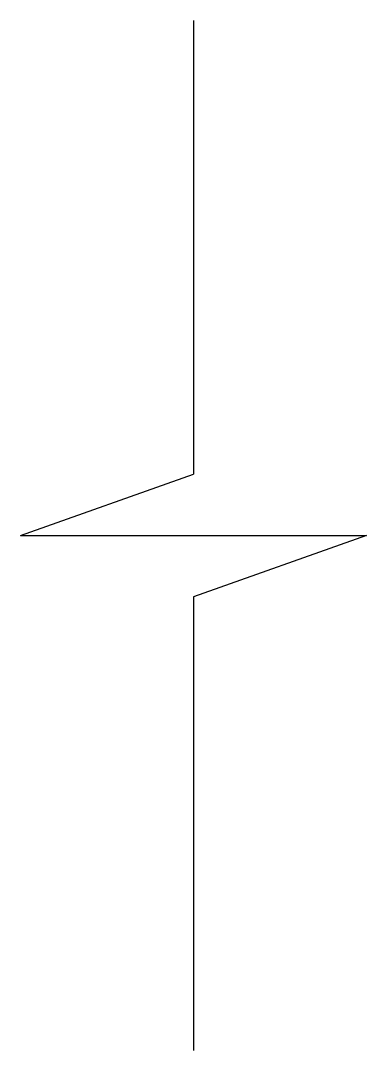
# Model space of a CAD drawing. Header units: millimetres. Extents: x -10187.285 to -10187.248, y 53.978 to 54.086.
import ezdxf

# ---------------------------------------------------------------- set-up
doc = ezdxf.new("R2010")
doc.units = ezdxf.units.MM
doc.header["$LTSCALE"] = 10
doc.layers.add('Tub_símbolos', color=2, linetype='Continuous')

msp = doc.modelspace()

# ---------------------------------------------------------------- linework, layer by layer
at = {"layer": 'Tub_símbolos', "color": 1}
for p, q in [((-10187.26663, 54.08615), (-10187.26663, 54.03838)), ((-10187.28483, 54.03192), (-10187.26663, 54.03838)), ((-10187.28483, 54.03192), (-10187.24844, 54.03192)), ((-10187.24844, 54.03192), (-10187.26663, 54.02545)), ((-10187.26663, 54.02545), (-10187.26663, 53.97768))]:
    msp.add_line(p, q, dxfattribs=at)

doc.saveas('drawing.dxf')
